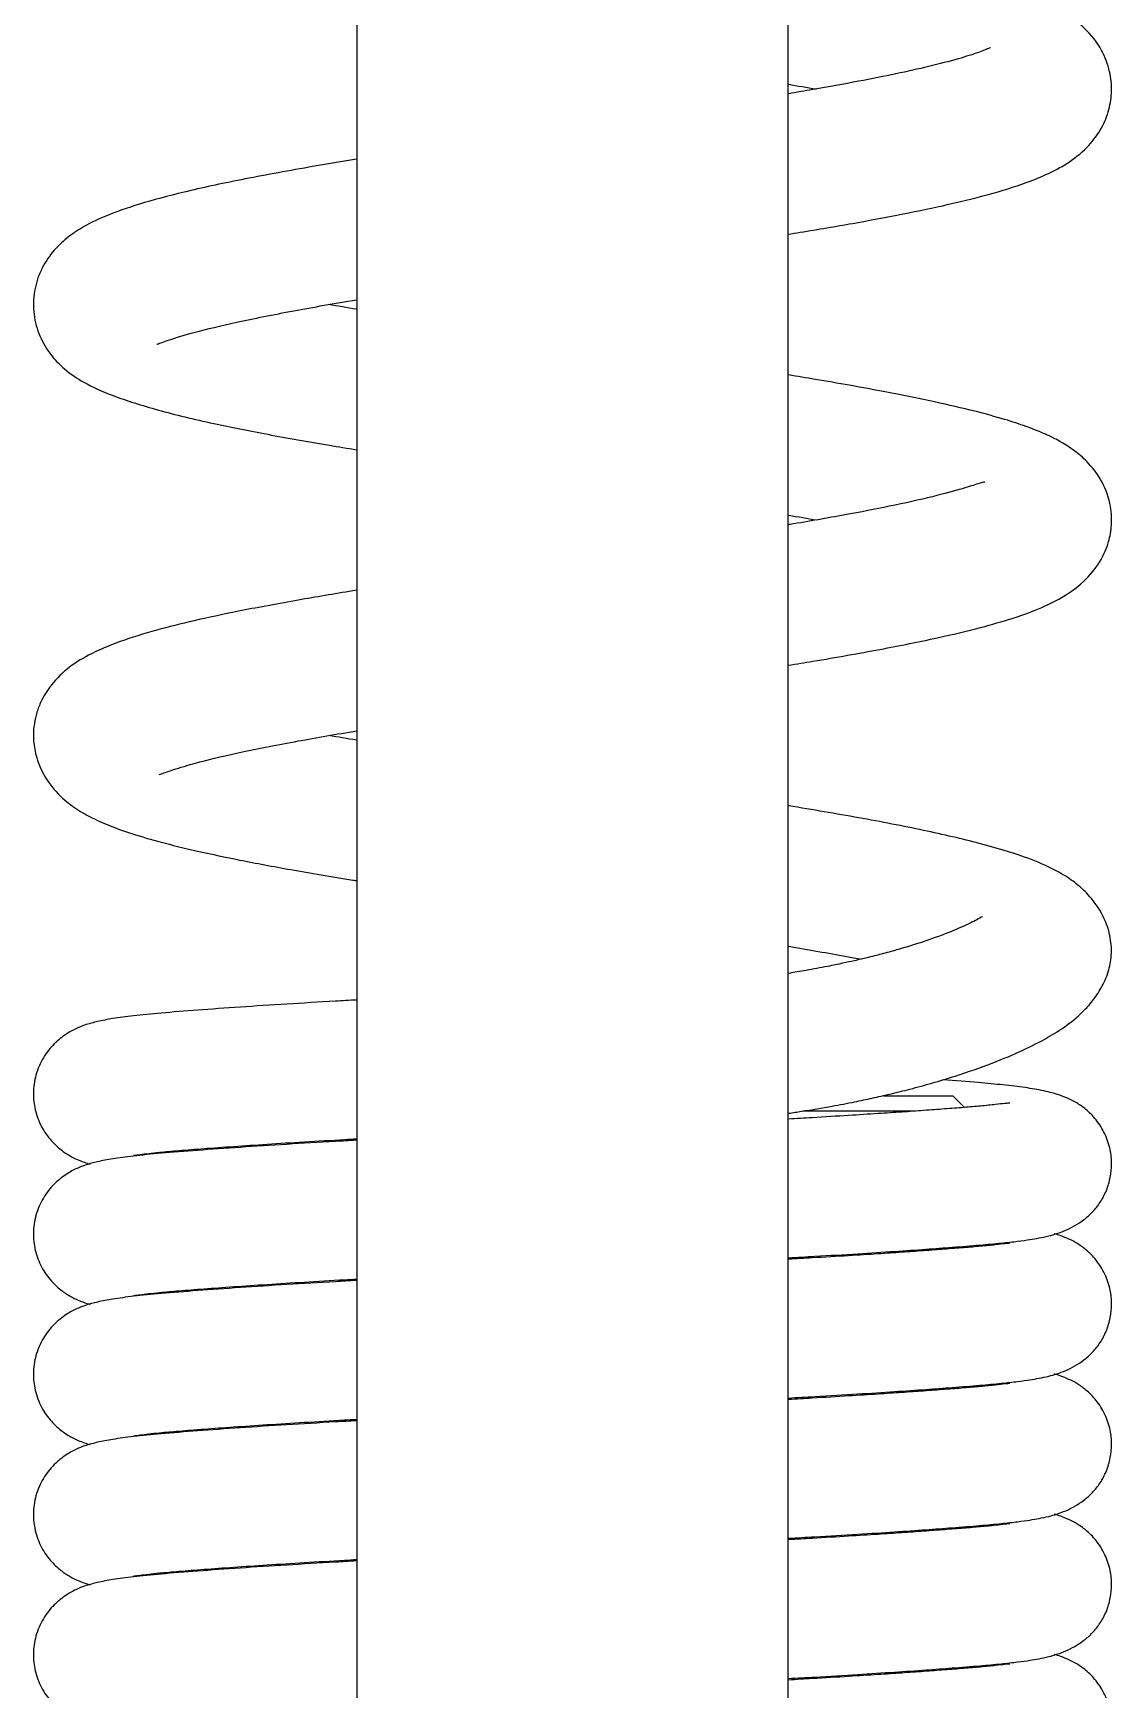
# Model space of a CAD drawing. Header units: millimetres. Extents: x 1617 to 5774, y 11446 to 13973.
# Drawn here: x 3294.1 to 3329.1, y 13584.2 to 13637.9 of the extents above; entities that cross this region are included whole.
import ezdxf

# ---------------------------------------------------------------- set-up
doc = ezdxf.new("R2010")
doc.units = ezdxf.units.MM
doc.layers.get('0').update_dxf_attribs({"color": 250})

# ---------------------------------------------------------------- blocks, each defined once
blk = doc.blocks.new('7')
at = {"linetype": 'Continuous'}
for p, q in [((3304.589, 13638.632), (3304.589, 13617.698)), ((3318.589, 13617.698), (3318.589, 13638.632)), ((3304.589, 13617.698), (3304.589, 13529.324)), ((3318.589, 13529.324), (3318.589, 13617.698)), ((3321.682, 13603.434), (3323.939, 13603.434)), ((3324.316, 13603.056), (3323.939, 13603.434)), ((3322.699, 13602.934), (3319.068, 13602.934)), ((3298.739, 13601.65), (3298.739, 13601.608)), ((3324.439, 13598.517), (3324.439, 13598.562)), ((3321.569, 13598.309), (3321.569, 13598.356)), ((3299.589, 13597.124), (3299.589, 13597.168)), ((3301.608, 13597.263), (3301.608, 13597.31)), ((3321.569, 13593.759), (3321.569, 13593.806)), ((3323.589, 13593.9), (3323.589, 13593.945)), ((3301.608, 13592.713), (3301.608, 13592.76)), ((3299.589, 13592.574), (3299.589, 13592.618)), ((3321.569, 13589.209), (3321.569, 13589.256)), ((3323.589, 13589.35), (3323.589, 13589.395)), ((3298.739, 13588), (3298.739, 13587.958)), ((3324.439, 13584.867), (3324.439, 13584.912))]:
    blk.add_line(p, q, dxfattribs=at)
for points, knots in [([(3318.593, 13631.384), (3318.724, 13631.406), (3319.443, 13631.523), (3320.657, 13631.73), (3322.201, 13632.015), (3323.709, 13632.328), (3325.109, 13632.668), (3326.211, 13633.009), (3327.04, 13633.343), (3327.724, 13633.71), (3328.338, 13634.212), (3328.756, 13634.774), (3329.017, 13635.383), (3329.115, 13636.066), (3329.044, 13636.712), (3328.762, 13637.443), (3328.219, 13638.112), (3327.453, 13638.655), (3326.592, 13639.051), (3325.383, 13639.453), (3323.909, 13639.823), (3322.218, 13640.179), (3320.466, 13640.501), (3319.187, 13640.715), (3318.601, 13640.81)], [0.05528524, 0.05528524, 0.05528524, 0.05528524, 0.05541985, 0.05603149, 0.05659647, 0.05723265, 0.05796919, 0.05869617, 0.05918277, 0.05966006, 0.06010239, 0.06047231, 0.06077058, 0.06102348, 0.06130708, 0.0616517, 0.0620993, 0.06256236, 0.06321826, 0.0639853, 0.06477858, 0.06544628, 0.06619469, 0.06679576, 0.06679576, 0.06679576, 0.06679576]), ([(3325.158, 13637.442), (3325.156, 13637.443), (3325.112, 13637.423), (3324.79, 13637.285), (3324.135, 13637.077), (3323.201, 13636.832), (3322.113, 13636.59), (3320.855, 13636.34), (3319.658, 13636.125), (3318.866, 13635.99), (3318.598, 13635.946)], [0.929072269, 0.929072269, 0.929072269, 0.929072269, 0.929322383, 0.929906945, 0.930542682, 0.931218058, 0.931836418, 0.932455212, 0.933136749, 0.933475608, 0.933475608, 0.933475608, 0.933475608]), ([(3304.579, 13633.818), (3304.047, 13633.732), (3302.728, 13633.511), (3300.805, 13633.159), (3298.98, 13632.766), (3297.54, 13632.383), (3296.44, 13631.997), (3295.705, 13631.641), (3295.141, 13631.256), (3294.642, 13630.763), (3294.283, 13630.167), (3294.074, 13629.454), (3294.085, 13628.686), (3294.31, 13627.984), (3294.683, 13627.405), (3295.189, 13626.915), (3295.782, 13626.528), (3296.692, 13626.119), (3298.087, 13625.676), (3299.798, 13625.266), (3301.685, 13624.888), (3303.28, 13624.607), (3304.282, 13624.442), (3304.577, 13624.394)], [0.93883335, 0.93883335, 0.93883335, 0.93883335, 0.93948073, 0.94048137, 0.9414598, 0.94236221, 0.94316661, 0.94389531, 0.94435917, 0.94476013, 0.94515688, 0.94552125, 0.94589769, 0.94627161, 0.94664839, 0.94701351, 0.94762659, 0.94846256, 0.94946892, 0.95047028, 0.9513117, 0.95218639, 0.9525443, 0.9525443, 0.9525443, 0.9525443]), ([(3298.09, 13627.819), (3298.092, 13627.815), (3298.144, 13627.831), (3298.464, 13627.955), (3299.305, 13628.209), (3300.661, 13628.536), (3302.456, 13628.895), (3303.859, 13629.14), (3304.578, 13629.259)], [0.046943457, 0.046943457, 0.046943457, 0.046943457, 0.047140323, 0.047742396, 0.048425092, 0.049175884, 0.049989884, 0.050761264, 0.050761264, 0.050761264, 0.050761264]), ([(3318.598, 13617.402), (3318.867, 13617.446), (3319.907, 13617.617), (3321.585, 13617.911), (3323.394, 13618.275), (3324.789, 13618.604), (3325.835, 13618.907), (3326.635, 13619.184), (3327.493, 13619.578), (3328.243, 13620.128), (3328.726, 13620.74), (3328.995, 13621.341), (3329.113, 13622.002), (3329.058, 13622.716), (3328.765, 13623.451), (3328.311, 13624.013), (3327.889, 13624.369), (3327.492, 13624.625), (3327.108, 13624.825), (3326.766, 13624.978), (3326.275, 13625.169), (3325.586, 13625.393), (3324.614, 13625.66), (3323.303, 13625.964), (3321.585, 13626.309), (3319.948, 13626.598), (3318.893, 13626.772), (3318.6, 13626.82)], [0.02474482, 0.02474482, 0.02474482, 0.02474482, 0.02502101, 0.02582832, 0.02660532, 0.02728895, 0.02786398, 0.0283474, 0.02889942, 0.02944224, 0.02987554, 0.03018406, 0.03041897, 0.03071924, 0.03108985, 0.03144742, 0.03176158, 0.03208428, 0.03231189, 0.03256745, 0.03290965, 0.03334958, 0.03388019, 0.03450174, 0.03521647, 0.0360141, 0.03631449, 0.03631449, 0.03631449, 0.03631449]), ([(3324.97, 13623.336), (3324.967, 13623.34), (3324.941, 13623.351), (3324.798, 13623.306), (3324.237, 13623.12), (3323.26, 13622.858), (3321.977, 13622.574), (3320.405, 13622.271), (3319.255, 13622.071), (3318.616, 13621.964), (3318.6, 13621.962)], [0.965333614, 0.965333614, 0.965333614, 0.965333614, 0.965469784, 0.966009979, 0.966574449, 0.967291575, 0.968121869, 0.968843936, 0.969637093, 0.969658412, 0.969658412, 0.969658412, 0.969658412]), ([(3304.58, 13619.834), (3304.501, 13619.821), (3303.809, 13619.709), (3302.471, 13619.482), (3300.771, 13619.165), (3299.302, 13618.853), (3298.039, 13618.54), (3296.851, 13618.172), (3295.938, 13617.783), (3295.205, 13617.334), (3294.626, 13616.761), (3294.324, 13616.234), (3294.172, 13615.814), (3294.092, 13615.387), (3294.081, 13614.96), (3294.161, 13614.43), (3294.432, 13613.764), (3294.93, 13613.146), (3295.517, 13612.706), (3296.016, 13612.432), (3296.676, 13612.143), (3297.423, 13611.889), (3298.341, 13611.627), (3299.472, 13611.355), (3300.819, 13611.071), (3302.48, 13610.76), (3303.801, 13610.537), (3304.543, 13610.416), (3304.587, 13610.409)], [0.97502288, 0.97502288, 0.97502288, 0.97502288, 0.97512003, 0.97587016, 0.97672412, 0.97748136, 0.97819641, 0.97898035, 0.97978525, 0.98039865, 0.98092936, 0.98131921, 0.98154265, 0.98173679, 0.98195557, 0.98226478, 0.98265156, 0.98313057, 0.98354384, 0.98399927, 0.98448217, 0.98505444, 0.98570525, 0.98633625, 0.98702661, 0.98779804, 0.98864985, 0.98870416, 0.98870416, 0.98870416, 0.98870416]), ([(3298.162, 13613.866), (3298.166, 13613.857), (3298.226, 13613.869), (3298.67, 13614.035), (3299.571, 13614.296), (3300.844, 13614.592), (3302.583, 13614.934), (3303.918, 13615.165), (3304.588, 13615.277)], [0.016608765, 0.016608765, 0.016608765, 0.016608765, 0.016927401, 0.01744927, 0.017976176, 0.018722435, 0.019508948, 0.020228581, 0.020228581, 0.020228581, 0.020228581]), ([(3329.089, 13608.13), (3329.069, 13608.443), (3329.011, 13608.911), (3328.598, 13609.672), (3328.121, 13610.181), (3327.649, 13610.54), (3327.018, 13610.889), (3326.148, 13611.239), (3324.853, 13611.623), (3323.029, 13612.048), (3320.937, 13612.451), (3319.39, 13612.714), (3318.599, 13612.842)], [0, 0, 0, 0, 0.000524308, 0.00093499, 0.0012322, 0.001537648, 0.00187731, 0.002448322, 0.003281445, 0.004119015, 0.004953465, 0.005762984, 0.005762984, 0.005762984, 0.005762984]), ([(3324.901, 13609.242), (3324.901, 13609.242), (3324.893, 13609.247), (3324.767, 13609.169), (3324.298, 13608.932), (3323.599, 13608.643), (3322.822, 13608.375), (3322.132, 13608.169), (3321.64, 13608.035), (3321.181, 13607.919), (3320.762, 13607.82), (3320.334, 13607.726), (3319.815, 13607.619), (3319.224, 13607.509), (3318.79, 13607.436), (3318.594, 13607.405)], [0.1741504, 0.1741504, 0.1741504, 0.1741504, 0.1756333, 0.2223271, 0.2894279, 0.3626477, 0.4413514, 0.4781648, 0.5112225, 0.5404127, 0.5656462, 0.5874822, 0.6154298, 0.6528244, 0.6826337, 0.6826337, 0.6826337, 0.6826337]), ([(3318.597, 13608.284), (3319.257, 13608.174), (3320.061, 13608.034), (3320.806, 13607.895), (3320.963, 13607.865)], [0.994065059, 0.994065059, 0.994065059, 0.994065059, 0.994904786, 0.995134535, 0.995134535, 0.995134535, 0.995134535]), ([(3318.596, 13602.867), (3318.741, 13602.888), (3319.225, 13602.961), (3319.947, 13603.083), (3320.704, 13603.228), (3321.327, 13603.359), (3321.931, 13603.496), (3322.58, 13603.658), (3323.292, 13603.852), (3324.207, 13604.129), (3325.208, 13604.48), (3326.212, 13604.905), (3326.941, 13605.273), (3327.625, 13605.695), (3328.159, 13606.139), (3328.561, 13606.614), (3328.837, 13607.062), (3329.045, 13607.596), (3329.074, 13607.929), (3329.089, 13608.13)], [0.2279214, 0.2279214, 0.2279214, 0.2279214, 0.248334, 0.2968925, 0.3339975, 0.3646877, 0.3959507, 0.4329239, 0.4755544, 0.5237357, 0.6076111, 0.6862384, 0.7591531, 0.8124705, 0.8661082, 0.8947355, 0.9275224, 0.9630966, 1, 1, 1, 1]), ([(3304.578, 13606.541), (3304.346, 13606.528), (3303.565, 13606.484), (3302.27, 13606.407), (3300.764, 13606.31), (3299.39, 13606.212), (3298.247, 13606.121), (3297.346, 13606.034), (3296.678, 13605.943), (3296.256, 13605.865), (3295.977, 13605.795), (3295.817, 13605.749), (3295.551, 13605.654), (3295.19, 13605.473), (3294.794, 13605.174), (3294.438, 13604.756), (3294.173, 13604.212), (3294.067, 13603.603), (3294.113, 13603.031), (3294.3, 13602.479), (3294.612, 13602.01), (3294.975, 13601.671), (3295.287, 13601.472), (3295.588, 13601.327), (3295.801, 13601.253), (3295.925, 13601.216)], [0.0741667, 0.0741667, 0.0741667, 0.0741667, 0.082089, 0.1011934, 0.1211586, 0.1418076, 0.1624262, 0.1807962, 0.1970634, 0.2110082, 0.2170597, 0.222506, 0.2280539, 0.234262, 0.2412436, 0.2487484, 0.256039, 0.2626942, 0.2688387, 0.275598, 0.2824272, 0.2888825, 0.29488, 0.3009163, 0.3099411, 0.3099411, 0.3099411, 0.3099411]), ([(3318.599, 13598.178), (3318.889, 13598.194), (3319.661, 13598.238), (3320.826, 13598.308), (3322.026, 13598.385), (3323.044, 13598.454), (3323.975, 13598.523), (3324.794, 13598.589), (3325.493, 13598.652), (3326.023, 13598.712), (3326.426, 13598.767), (3326.724, 13598.816), (3327.094, 13598.893), (3327.595, 13599.045), (3328.106, 13599.328), (3328.474, 13599.656), (3328.721, 13599.96), (3328.928, 13600.345), (3329.059, 13600.772), (3329.103, 13601.24), (3329.054, 13601.713), (3328.886, 13602.214), (3328.6, 13602.663), (3328.262, 13603), (3327.947, 13603.214), (3327.698, 13603.342), (3327.333, 13603.488), (3326.862, 13603.607), (3326.292, 13603.701), (3325.595, 13603.786), (3324.709, 13603.866), (3324.017, 13603.92), (3323.606, 13603.95)], [0.0655826, 0.0655826, 0.0655826, 0.0655826, 0.0752424, 0.0917387, 0.1070762, 0.1212039, 0.1341006, 0.1493858, 0.1626712, 0.1743368, 0.1842868, 0.1924972, 0.2001042, 0.2114147, 0.2228919, 0.2287018, 0.2344462, 0.2399902, 0.2452248, 0.2500272, 0.2551286, 0.2612389, 0.2675753, 0.2736056, 0.2792165, 0.2847924, 0.2908437, 0.3044585, 0.3201504, 0.3362005, 0.35157, 0.3707764, 0.3707764, 0.3707764, 0.3707764]), ([(3325.79, 13603.194), (3325.788, 13603.196), (3325.765, 13603.199), (3325.636, 13603.185), (3325.326, 13603.148), (3324.863, 13603.101), (3324.308, 13603.055), (3323.685, 13603.007), (3323.01, 13602.957), (3322.288, 13602.906), (3321.475, 13602.852), (3320.513, 13602.791), (3319.529, 13602.732), (3318.86, 13602.694), (3318.599, 13602.679)], [0.8232623, 0.8232623, 0.8232623, 0.8232623, 0.8279491, 0.8383624, 0.8505322, 0.8637581, 0.8762537, 0.8882587, 0.8997665, 0.9107061, 0.9215311, 0.9341674, 0.9487991, 0.9578753, 0.9578753, 0.9578753, 0.9578753]), ([(3304.578, 13601.991), (3304.346, 13601.978), (3303.565, 13601.934), (3302.27, 13601.857), (3300.764, 13601.76), (3299.39, 13601.662), (3298.247, 13601.571), (3297.346, 13601.484), (3296.678, 13601.393), (3296.256, 13601.315), (3295.977, 13601.245), (3295.817, 13601.199), (3295.551, 13601.104), (3295.19, 13600.923), (3294.794, 13600.624), (3294.438, 13600.206), (3294.173, 13599.662), (3294.067, 13599.053), (3294.113, 13598.481), (3294.3, 13597.929), (3294.612, 13597.46), (3294.975, 13597.121), (3295.287, 13596.922), (3295.588, 13596.777), (3295.801, 13596.703), (3295.925, 13596.666)], [0.0723279, 0.0723279, 0.0723279, 0.0723279, 0.0800538, 0.0986845, 0.1181547, 0.1382918, 0.1583992, 0.1763138, 0.1921777, 0.2057767, 0.2116782, 0.2169895, 0.2223998, 0.228454, 0.2352625, 0.2425813, 0.2496911, 0.2561813, 0.2621734, 0.2687652, 0.2754251, 0.2817203, 0.2875692, 0.2934558, 0.3022568, 0.3022568, 0.3022568, 0.3022568]), ([(3297.338, 13601.505), (3297.339, 13601.502), (3297.372, 13601.505), (3297.538, 13601.529), (3297.82, 13601.564), (3298.225, 13601.607), (3298.804, 13601.657), (3299.612, 13601.721), (3300.575, 13601.791), (3301.664, 13601.865), (3302.87, 13601.94), (3303.866, 13601.999), (3304.449, 13602.032), (3304.58, 13602.039)], [0.7974887, 0.7974887, 0.7974887, 0.7974887, 0.8034106, 0.8128002, 0.8225313, 0.8322071, 0.8466036, 0.8613229, 0.876409, 0.8917126, 0.9071535, 0.9226497, 0.9271203, 0.9271203, 0.9271203, 0.9271203]), ([(3318.599, 13593.628), (3318.889, 13593.644), (3319.661, 13593.688), (3320.826, 13593.758), (3322.026, 13593.835), (3323.044, 13593.904), (3323.975, 13593.973), (3324.794, 13594.039), (3325.493, 13594.102), (3326.023, 13594.162), (3326.426, 13594.217), (3326.724, 13594.266), (3327.094, 13594.343), (3327.595, 13594.495), (3328.106, 13594.778), (3328.474, 13595.106), (3328.721, 13595.41), (3328.928, 13595.795), (3329.059, 13596.222), (3329.103, 13596.69), (3329.054, 13597.163), (3328.886, 13597.664), (3328.6, 13598.113), (3328.262, 13598.45), (3327.947, 13598.664), (3327.698, 13598.792), (3327.453, 13598.89), (3327.297, 13598.94), (3327.225, 13598.96)], [0.0655826, 0.0655826, 0.0655826, 0.0655826, 0.0752424, 0.0917387, 0.1070762, 0.1212039, 0.1341006, 0.1493858, 0.1626712, 0.1743368, 0.1842868, 0.1924972, 0.2001042, 0.2114147, 0.2228919, 0.2287018, 0.2344462, 0.2399902, 0.2452248, 0.2500272, 0.2551286, 0.2612389, 0.2675753, 0.2736056, 0.2792165, 0.2847924, 0.2908437, 0.2961234, 0.2961234, 0.2961234, 0.2961234]), ([(3325.79, 13598.644), (3325.788, 13598.646), (3325.765, 13598.649), (3325.636, 13598.635), (3325.326, 13598.598), (3324.863, 13598.551), (3324.308, 13598.505), (3323.685, 13598.457), (3323.01, 13598.407), (3322.288, 13598.356), (3321.475, 13598.302), (3320.512, 13598.241), (3319.531, 13598.182), (3318.859, 13598.144), (3318.599, 13598.129)], [0.8028515, 0.8028515, 0.8028515, 0.8028515, 0.8074221, 0.8175772, 0.8294453, 0.8423433, 0.854529, 0.8662364, 0.8774589, 0.8881273, 0.8986839, 0.9110069, 0.9252759, 0.9341019, 0.9341019, 0.9341019, 0.9341019]), ([(3297.338, 13596.955), (3297.339, 13596.952), (3297.372, 13596.955), (3297.538, 13596.979), (3297.82, 13597.014), (3298.225, 13597.057), (3298.804, 13597.107), (3299.612, 13597.171), (3300.575, 13597.241), (3301.664, 13597.315), (3302.87, 13597.39), (3303.866, 13597.449), (3304.449, 13597.482), (3304.58, 13597.489)], [0.7974887, 0.7974887, 0.7974887, 0.7974887, 0.8034106, 0.8128002, 0.8225313, 0.8322071, 0.8466036, 0.8613229, 0.876409, 0.8917126, 0.9071535, 0.9226497, 0.9271203, 0.9271203, 0.9271203, 0.9271203]), ([(3304.578, 13597.441), (3304.346, 13597.428), (3303.565, 13597.384), (3302.27, 13597.307), (3300.764, 13597.21), (3299.39, 13597.112), (3298.247, 13597.021), (3297.346, 13596.934), (3296.678, 13596.843), (3296.256, 13596.765), (3295.977, 13596.695), (3295.817, 13596.649), (3295.551, 13596.554), (3295.19, 13596.373), (3294.794, 13596.074), (3294.438, 13595.656), (3294.173, 13595.112), (3294.067, 13594.503), (3294.113, 13593.931), (3294.3, 13593.379), (3294.612, 13592.91), (3294.975, 13592.571), (3295.287, 13592.372), (3295.588, 13592.227), (3295.801, 13592.153), (3295.925, 13592.116)], [0.0723279, 0.0723279, 0.0723279, 0.0723279, 0.0800538, 0.0986845, 0.1181547, 0.1382918, 0.1583992, 0.1763138, 0.1921777, 0.2057767, 0.2116782, 0.2169895, 0.2223998, 0.228454, 0.2352625, 0.2425813, 0.2496911, 0.2561813, 0.2621734, 0.2687652, 0.2754251, 0.2817203, 0.2875692, 0.2934558, 0.3022568, 0.3022568, 0.3022568, 0.3022568]), ([(3318.599, 13589.078), (3318.889, 13589.094), (3319.661, 13589.138), (3320.826, 13589.208), (3322.026, 13589.285), (3323.044, 13589.354), (3323.975, 13589.423), (3324.794, 13589.489), (3325.493, 13589.552), (3326.023, 13589.612), (3326.426, 13589.667), (3326.724, 13589.716), (3327.094, 13589.793), (3327.595, 13589.945), (3328.106, 13590.228), (3328.474, 13590.556), (3328.721, 13590.86), (3328.928, 13591.245), (3329.059, 13591.672), (3329.103, 13592.14), (3329.054, 13592.613), (3328.886, 13593.114), (3328.6, 13593.563), (3328.262, 13593.9), (3327.947, 13594.114), (3327.698, 13594.242), (3327.453, 13594.34), (3327.297, 13594.39), (3327.225, 13594.41)], [0.0655826, 0.0655826, 0.0655826, 0.0655826, 0.0752424, 0.0917387, 0.1070762, 0.1212039, 0.1341006, 0.1493858, 0.1626712, 0.1743368, 0.1842868, 0.1924972, 0.2001042, 0.2114147, 0.2228919, 0.2287018, 0.2344462, 0.2399902, 0.2452248, 0.2500272, 0.2551286, 0.2612389, 0.2675753, 0.2736056, 0.2792165, 0.2847924, 0.2908437, 0.2961234, 0.2961234, 0.2961234, 0.2961234]), ([(3325.79, 13594.094), (3325.788, 13594.096), (3325.765, 13594.099), (3325.636, 13594.085), (3325.326, 13594.048), (3324.863, 13594.001), (3324.308, 13593.955), (3323.685, 13593.907), (3323.01, 13593.857), (3322.288, 13593.806), (3321.475, 13593.752), (3320.512, 13593.691), (3319.531, 13593.632), (3318.859, 13593.594), (3318.599, 13593.579)], [0.8028515, 0.8028515, 0.8028515, 0.8028515, 0.8074221, 0.8175772, 0.8294453, 0.8423433, 0.854529, 0.8662364, 0.8774589, 0.8881273, 0.8986839, 0.9110069, 0.9252759, 0.9341019, 0.9341019, 0.9341019, 0.9341019]), ([(3304.578, 13592.891), (3304.346, 13592.878), (3303.565, 13592.834), (3302.27, 13592.757), (3300.764, 13592.66), (3299.39, 13592.562), (3298.247, 13592.471), (3297.346, 13592.384), (3296.678, 13592.293), (3296.256, 13592.215), (3295.977, 13592.145), (3295.817, 13592.099), (3295.551, 13592.004), (3295.19, 13591.823), (3294.794, 13591.524), (3294.438, 13591.106), (3294.173, 13590.562), (3294.067, 13589.953), (3294.113, 13589.381), (3294.3, 13588.829), (3294.612, 13588.36), (3294.975, 13588.021), (3295.287, 13587.822), (3295.588, 13587.677), (3295.801, 13587.603), (3295.925, 13587.566)], [0.0723279, 0.0723279, 0.0723279, 0.0723279, 0.0800538, 0.0986845, 0.1181547, 0.1382918, 0.1583992, 0.1763138, 0.1921777, 0.2057767, 0.2116782, 0.2169895, 0.2223998, 0.228454, 0.2352625, 0.2425813, 0.2496911, 0.2561813, 0.2621734, 0.2687652, 0.2754251, 0.2817203, 0.2875692, 0.2934558, 0.3022568, 0.3022568, 0.3022568, 0.3022568]), ([(3297.338, 13592.405), (3297.339, 13592.402), (3297.372, 13592.405), (3297.538, 13592.429), (3297.82, 13592.464), (3298.225, 13592.507), (3298.804, 13592.557), (3299.612, 13592.621), (3300.575, 13592.691), (3301.664, 13592.765), (3302.87, 13592.84), (3303.866, 13592.899), (3304.449, 13592.932), (3304.58, 13592.939)], [0.7974887, 0.7974887, 0.7974887, 0.7974887, 0.8034106, 0.8128002, 0.8225313, 0.8322071, 0.8466036, 0.8613229, 0.876409, 0.8917126, 0.9071535, 0.9226497, 0.9271203, 0.9271203, 0.9271203, 0.9271203]), ([(3318.599, 13584.528), (3318.889, 13584.544), (3319.661, 13584.588), (3320.826, 13584.658), (3322.026, 13584.735), (3323.044, 13584.804), (3323.975, 13584.873), (3324.794, 13584.939), (3325.493, 13585.002), (3326.023, 13585.062), (3326.426, 13585.117), (3326.724, 13585.166), (3327.094, 13585.243), (3327.595, 13585.395), (3328.106, 13585.678), (3328.474, 13586.006), (3328.721, 13586.31), (3328.928, 13586.695), (3329.059, 13587.122), (3329.103, 13587.59), (3329.054, 13588.063), (3328.886, 13588.564), (3328.6, 13589.013), (3328.262, 13589.35), (3327.947, 13589.564), (3327.698, 13589.692), (3327.453, 13589.79), (3327.297, 13589.84), (3327.225, 13589.86)], [0.0655826, 0.0655826, 0.0655826, 0.0655826, 0.0752424, 0.0917387, 0.1070762, 0.1212039, 0.1341006, 0.1493858, 0.1626712, 0.1743368, 0.1842868, 0.1924972, 0.2001042, 0.2114147, 0.2228919, 0.2287018, 0.2344462, 0.2399902, 0.2452248, 0.2500272, 0.2551286, 0.2612389, 0.2675753, 0.2736056, 0.2792165, 0.2847924, 0.2908437, 0.2961234, 0.2961234, 0.2961234, 0.2961234]), ([(3325.79, 13589.544), (3325.788, 13589.546), (3325.765, 13589.549), (3325.636, 13589.535), (3325.326, 13589.498), (3324.863, 13589.451), (3324.308, 13589.405), (3323.685, 13589.357), (3323.01, 13589.307), (3322.288, 13589.256), (3321.475, 13589.202), (3320.512, 13589.141), (3319.531, 13589.082), (3318.859, 13589.044), (3318.599, 13589.029)], [0.8028515, 0.8028515, 0.8028515, 0.8028515, 0.8074221, 0.8175772, 0.8294453, 0.8423433, 0.854529, 0.8662364, 0.8774589, 0.8881273, 0.8986839, 0.9110069, 0.9252759, 0.9341019, 0.9341019, 0.9341019, 0.9341019]), ([(3304.578, 13588.341), (3304.346, 13588.328), (3303.565, 13588.284), (3302.27, 13588.207), (3300.764, 13588.11), (3299.39, 13588.012), (3298.247, 13587.921), (3297.346, 13587.834), (3296.678, 13587.743), (3296.256, 13587.665), (3295.977, 13587.595), (3295.817, 13587.549), (3295.551, 13587.454), (3295.19, 13587.273), (3294.794, 13586.974), (3294.438, 13586.556), (3294.173, 13586.012), (3294.067, 13585.403), (3294.113, 13584.831), (3294.3, 13584.279), (3294.612, 13583.81), (3294.975, 13583.471), (3295.287, 13583.272), (3295.588, 13583.127), (3295.801, 13583.053), (3295.925, 13583.016)], [0.0723279, 0.0723279, 0.0723279, 0.0723279, 0.0800538, 0.0986845, 0.1181547, 0.1382918, 0.1583992, 0.1763138, 0.1921777, 0.2057767, 0.2116782, 0.2169895, 0.2223998, 0.228454, 0.2352625, 0.2425813, 0.2496911, 0.2561813, 0.2621734, 0.2687652, 0.2754251, 0.2817203, 0.2875692, 0.2934558, 0.3022568, 0.3022568, 0.3022568, 0.3022568]), ([(3297.338, 13587.855), (3297.339, 13587.852), (3297.372, 13587.855), (3297.538, 13587.879), (3297.82, 13587.914), (3298.225, 13587.957), (3298.804, 13588.007), (3299.612, 13588.071), (3300.575, 13588.141), (3301.664, 13588.215), (3302.87, 13588.29), (3303.866, 13588.349), (3304.449, 13588.382), (3304.58, 13588.389)], [0.7974887, 0.7974887, 0.7974887, 0.7974887, 0.8034106, 0.8128002, 0.8225313, 0.8322071, 0.8466036, 0.8613229, 0.876409, 0.8917126, 0.9071535, 0.9226497, 0.9271203, 0.9271203, 0.9271203, 0.9271203]), ([(3318.599, 13579.978), (3318.889, 13579.994), (3319.661, 13580.038), (3320.826, 13580.108), (3322.026, 13580.185), (3323.044, 13580.254), (3323.975, 13580.323), (3324.794, 13580.389), (3325.493, 13580.452), (3326.023, 13580.512), (3326.426, 13580.567), (3326.724, 13580.616), (3327.094, 13580.693), (3327.595, 13580.845), (3328.106, 13581.128), (3328.474, 13581.456), (3328.721, 13581.76), (3328.928, 13582.145), (3329.059, 13582.572), (3329.103, 13583.04), (3329.054, 13583.513), (3328.886, 13584.014), (3328.6, 13584.463), (3328.262, 13584.8), (3327.947, 13585.014), (3327.698, 13585.142), (3327.453, 13585.24), (3327.297, 13585.29), (3327.225, 13585.31)], [0.0655826, 0.0655826, 0.0655826, 0.0655826, 0.0752424, 0.0917387, 0.1070762, 0.1212039, 0.1341006, 0.1493858, 0.1626712, 0.1743368, 0.1842868, 0.1924972, 0.2001042, 0.2114147, 0.2228919, 0.2287018, 0.2344462, 0.2399902, 0.2452248, 0.2500272, 0.2551286, 0.2612389, 0.2675753, 0.2736056, 0.2792165, 0.2847924, 0.2908437, 0.2961234, 0.2961234, 0.2961234, 0.2961234]), ([(3325.79, 13584.994), (3325.788, 13584.996), (3325.765, 13584.999), (3325.636, 13584.985), (3325.326, 13584.948), (3324.863, 13584.901), (3324.308, 13584.855), (3323.685, 13584.807), (3323.01, 13584.757), (3322.288, 13584.706), (3321.475, 13584.652), (3320.512, 13584.591), (3319.531, 13584.532), (3318.859, 13584.494), (3318.599, 13584.479)], [0.8028515, 0.8028515, 0.8028515, 0.8028515, 0.8074221, 0.8175772, 0.8294453, 0.8423433, 0.854529, 0.8662364, 0.8774589, 0.8881273, 0.8986839, 0.9110069, 0.9252759, 0.9341019, 0.9341019, 0.9341019, 0.9341019])]:
    blk.add_open_spline(points, degree=3, knots=knots, dxfattribs=at)
for points in [[(3318.589, 13636.252), (3318.9, 13636.201), (3319.204, 13636.149), (3319.5, 13636.098)], [(3304.585, 13628.951), (3304.271, 13629.003), (3303.964, 13629.055), (3303.665, 13629.107)], [(3318.597, 13622.272), (3318.91, 13622.22), (3319.216, 13622.168), (3319.514, 13622.117)], [(3304.576, 13614.969), (3304.271, 13615.02), (3303.973, 13615.071), (3303.682, 13615.121)]]:
    blk.add_open_spline(points, degree=3, dxfattribs=at)

msp = doc.modelspace()

# ---------------------------------------------------------------- block references
msp.add_blockref('7', (0, 0))

doc.saveas('drawing.dxf')
